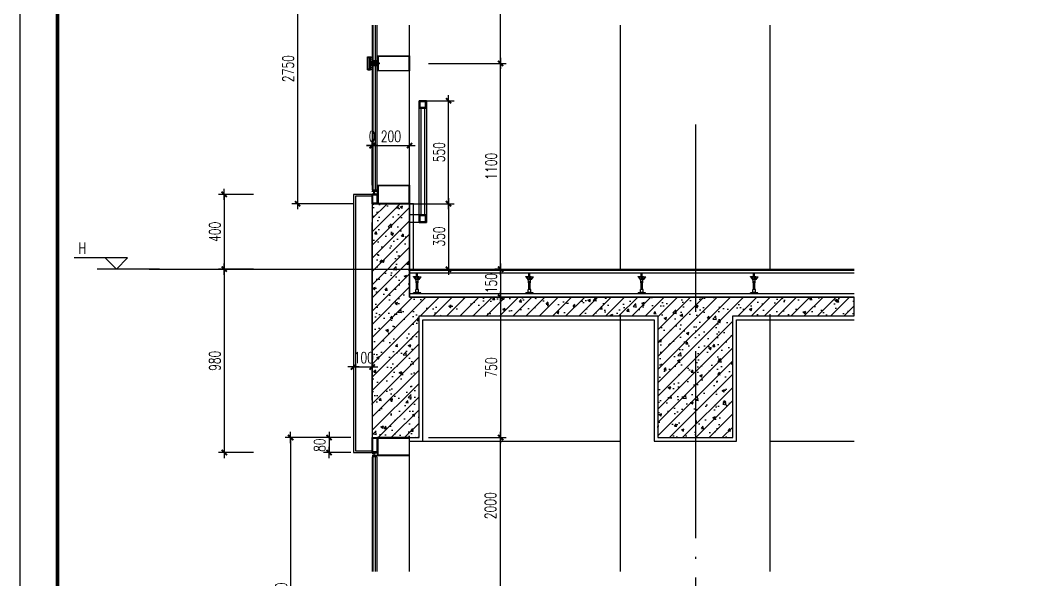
# Model space of a CAD drawing. Extents: x 1980812 to 2578970, y -669191 to 284498.
# Drawn here: x 2357116 to 2362462, y -397766 to -394773 of the extents above; entities that cross this region are included whole.
import ezdxf
from ezdxf.enums import TextEntityAlignment as Align

# ---------------------------------------------------------------- set-up
doc = ezdxf.new("R2010")
doc.units = 0
doc.header["$LTSCALE"] = 1000
doc.header["$MEASUREMENT"] = 0
for name, pattern in [('CENTER', [2, 1.25, -0.25, 0.25, -0.25]), ('DOTE', [2.42, 2, -0.2, 0.02, -0.2]), ('HIDDEN', [0.375, 0.25, -0.125]), ('HIDDEN2', [0.1875, 0.125, -0.0625])]:
    doc.linetypes.add(name, pattern=pattern)
for name, color, linetype in [('A-SECT-MBND-FINE', 252, 'Continuous'), ('A-SECT-MCUT', 1, 'Continuous'), ('A-SECT-MCUT-FINE', 137, 'Continuous'), ('DIM_ELEV', 3, 'Continuous'), ('dote', 1, 'DOTE'), ('SF', 1, 'Continuous'), ('TEXT', 7, 'Continuous'), ('TK', 1, 'Continuous'), ('WALL', 4, 'Continuous'), ('WINDOW', 2, 'Continuous'), ('可见看线', 63, 'Continuous'), ('建筑辅助线', 231, 'Continuous'), ('柱墙填充', 181, 'Continuous'), ('栏杆', 143, 'Continuous'), ('详细标注', 231, 'Continuous'), ('铝板', 31, 'Continuous'), ('面层', 31, 'Continuous')]:
    doc.layers.add(name, color=color, linetype=linetype)
doc.styles.add('DIM_FONT', font='SIMPLEX', dxfattribs={"width": 0.7, "bigfont": 'GBCBIG'})
doc.styles.add('FSJ-SHX', font='txtw.shx', dxfattribs={"width": 0.75, "bigfont": 'hztxtw.shx'})
doc.styles.add('ROMANS', font='simplex_.ttf', dxfattribs={"width": 0.8, "height": 500})
doc.dimstyles.new('DIMN20', dxfattribs={"dimscale": 0.2, "dimtxt": 300, "dimasz": 1, "dimexe": 150, "dimexo": 0, "dimgap": 100, "dimtad": 1, "dimdec": 0, "dimzin": 0, "dimdsep": 46, "dimtxsty": 'DIM_FONT', "dimblk1": '_DIMX', "dimblk2": '_DIMX', "dimsah": 1, "dimcen": 0.09, "dimclrd": 256, "dimclre": 256, "dimclrt": 7, "dimadec": 0, "dimazin": 0, "dimtfac": 1, "dimtdec": 0, "dimtix": 1, "dimtmove": 2, "dimatfit": 3, "dimldrblk": '_DIMX', "dimfxl": 150, "dimtolj": 1, "dimtzin": 0, "dimarcsym": 0})

# ---------------------------------------------------------------- blocks, each defined once
blk = doc.blocks.new('_DIMX')
blk.add_line((-150, 0), (150, 0))
at = {"const_width": 50}
blk.add_lwpolyline([(-70, -70), (70, 70)], dxfattribs=at)
blk = doc.blocks.new('*D2539')
at = {"layer": 'Defpoints', "color": 0, "transparency": 16777216}
for p in [(2359296.9, -397004.7, 0), (2359682.7, -397004.7), (2359296.9, -397948.7)]:
    blk.add_point(p, dxfattribs=at)
at = {"layer": '详细标注', "lineweight": -2, "transparency": 16777216}
for p, q in [((2359296.9, -397004.7), (2359712.7, -397004.7)), ((2359682.7, -397948.5), (2359682.7, -397004.9)), ((2359296.9, -397948.7), (2359712.7, -397948.7))]:
    blk.add_line(p, q, dxfattribs=at)
at = {"layer": '详细标注', "lineweight": -2, "transparency": 16777216, "xscale": 0.2, "yscale": 0.2, "zscale": 0.2}
for p, rotation in [((2359682.7, -397004.7), 90), ((2359682.7, -397948.7), 270)]:
    blk.add_blockref('_DIMX', p, dxfattribs=dict(at, rotation=rotation))
at = {"layer": '详细标注', "color": 7, "transparency": 16777216, "insert": (2359628.5, -397368.9), "char_height": 60, "attachment_point": 5, "rotation": 90, "style": 'DIM_FONT'}
blk.add_mtext('\\A1;2000', dxfattribs=at)
blk = doc.blocks.new('M5x45_Pan')
at = {"color": 8, "linetype": 'HIDDEN'}
for p, q in [((0, 1.9), (45, 1.9)), ((44.4, -2.5), (44.4, 2.5)), ((0, -1.9), (45, -1.9))]:
    blk.add_line(p, q, dxfattribs=at)
at = {"color": 0, "linetype": 'ByBlock'}
blk.add_lwpolyline([(-1.4, -4.8), (0, -4.8), (0, 4.7), (-1.4, 4.7, 0.228537), (-2.2, 4.4, 0.349288), (-2.2, -4.4, 0.228537)], format="xyb", close=True, dxfattribs=at)
at = {"color": 8, "linetype": 'HIDDEN2'}
blk.add_lwpolyline([(-3.7, 0.7), (-1.8, 0.7), (-1.8, -0.8), (-3.7, -0.8)], dxfattribs=at)
at = {"color": 8, "linetype": 'ByBlock'}
blk.add_lwpolyline([(0, 2.5), (44.4, 2.5), (45, 1.9), (45, -1.9), (44.4, -2.5), (0, -2.5)], dxfattribs=at)
at = {"layer": 'TEXT', "color": 8, "linetype": 'CENTER'}
blk.add_line((48, 0), (-6.7, 0), dxfattribs=at)
at = {"layer": 'Defpoints', "color": 8, "style": 'ROMANS', "width": 0.8}
blk.add_text('M5x45', height=1, rotation=90, dxfattribs=at).set_placement((-1, 0), align=Align.MIDDLE)
blk = doc.blocks.new('*D2500')
at = {"layer": 'Defpoints', "color": 0, "transparency": 16777216}
for p in [(2359296.9, -396254.7), (2359296.9, -397004.7, 0), (2359682.7, -397004.7)]:
    blk.add_point(p, dxfattribs=at)
at = {"layer": '详细标注', "lineweight": -2, "transparency": 16777216}
for p, q in [((2359296.9, -396254.7), (2359712.7, -396254.7)), ((2359682.7, -396254.9), (2359682.7, -397004.5)), ((2359296.9, -397004.7), (2359712.7, -397004.7))]:
    blk.add_line(p, q, dxfattribs=at)
at = {"layer": '详细标注', "lineweight": -2, "transparency": 16777216, "xscale": 0.2, "yscale": 0.2, "zscale": 0.2}
for p, rotation in [((2359682.7, -396254.7), 90), ((2359682.7, -397004.7), 270)]:
    blk.add_blockref('_DIMX', p, dxfattribs=dict(at, rotation=rotation))
at = {"layer": '详细标注', "color": 7, "transparency": 16777216, "insert": (2359632.7, -396629.7), "char_height": 60, "attachment_point": 5, "rotation": 90, "style": 'DIM_FONT'}
blk.add_mtext('\\A1;750', dxfattribs=at)
blk = doc.blocks.new('A$C573D0ACE')
at = {"layer": '建筑辅助线'}
for p, q in [((-20, 105), (-20, 110)), ((-40, 89), (-40, 90)), ((-29, 89), (-40, 89)), ((-40, 89), (-29, 75.7)), ((-11, 89), (-29, 89)), ((-29, 88), (-29, 89)), ((-11, 88), (-29, 88)), ((-29, 75.7), (-26.4, 72.5)), ((-25.8, 65), (-27.8, 88)), ((-14.2, 65), (-25.8, 65)), ((-25.8, 57.5), (-25.8, 65)), ((-14.2, 57.5), (-25.8, 57.5)), ((-23.8, 21), (-23.8, 57.5)), ((-22.5, 90), (-22.5, 105)), ((-17.5, 105), (-22.5, 105)), ((-22.4, 57.5), (-22.4, 65)), ((-20.5, 72.5), (-20.5, 88)), ((-19.5, 72.5), (-20.5, 72.5)), ((-19.5, 72.5), (-19.5, 88)), ((-17.6, 57.5), (-17.6, 65)), ((-17.5, 90), (-17.5, 105)), ((-16.2, 21), (-16.2, 57.5)), ((-14.2, 65), (-12.2, 88)), ((-14.2, 57.5), (-14.2, 65)), ((-11, 75.7), (-13.6, 72.5)), ((-11, 88), (-11, 89)), ((-11, 89), (0, 89)), ((0, 89), (-11, 75.7)), ((0, 89), (0, 90)), ((-27.5, 6), (-40, 3)), ((-40, 0), (-40, 3)), ((0, 3), (-40, 3)), ((-27.5, 6), (-27.5, 21)), ((-12.5, 21), (-27.5, 21)), ((-12.5, 6), (-27.5, 6)), ((-16.2, 25), (-23.8, 26)), ((-16.2, 24), (-23.8, 25)), ((-16.2, 23), (-23.8, 24)), ((-16.2, 22), (-23.8, 23)), ((-16.2, 21), (-23.8, 22)), ((-12.5, 6), (-12.5, 21)), ((0, 3), (-12.5, 6)), ((0, 0), (0, 3))]:
    blk.add_line(p, q, dxfattribs=at)
blk = doc.blocks.new('*D2501')
at = {"layer": 'Defpoints', "color": 0, "transparency": 16777216}
for p in [(2359296.9, -395004.7), (2359682.7, -395004.7), (2359296.9, -396104.7)]:
    blk.add_point(p, dxfattribs=at)
at = {"layer": '详细标注', "lineweight": -2, "transparency": 16777216}
for p, q in [((2359296.9, -395004.7), (2359712.7, -395004.7)), ((2359682.7, -396104.5), (2359682.7, -395004.9)), ((2359296.9, -396104.7), (2359712.7, -396104.7))]:
    blk.add_line(p, q, dxfattribs=at)
at = {"layer": '详细标注', "lineweight": -2, "transparency": 16777216, "xscale": 0.2, "yscale": 0.2, "zscale": 0.2}
for p, rotation in [((2359682.7, -395004.7), 90), ((2359682.7, -396104.7), 270)]:
    blk.add_blockref('_DIMX', p, dxfattribs=dict(at, rotation=rotation))
at = {"layer": '详细标注', "color": 7, "transparency": 16777216, "insert": (2359632.7, -395554.7), "char_height": 60, "attachment_point": 5, "rotation": 90, "style": 'DIM_FONT'}
blk.add_mtext('\\A1;1100', dxfattribs=at)
blk = doc.blocks.new('*D2502')
at = {"layer": 'Defpoints', "color": 0, "transparency": 16777216}
for p in [(2359197, -395444.5), (2358997, -395656, 0), (2359197, -395656, 0)]:
    blk.add_point(p, dxfattribs=at)
at = {"layer": '详细标注', "lineweight": -2, "transparency": 16777216}
for p, q in [((2358997, -395656), (2358997, -395414.5)), ((2358997.2, -395444.5), (2359196.8, -395444.5)), ((2359197, -395656), (2359197, -395414.5))]:
    blk.add_line(p, q, dxfattribs=at)
at = {"layer": '详细标注', "lineweight": -2, "transparency": 16777216, "xscale": 0.2, "yscale": 0.2, "zscale": 0.2, "rotation": 180}
blk.add_blockref('_DIMX', (2358997, -395444.5), dxfattribs=at)
at = {"layer": '详细标注', "lineweight": -2, "transparency": 16777216, "xscale": 0.2, "yscale": 0.2, "zscale": 0.2}
blk.add_blockref('_DIMX', (2359197, -395444.5), dxfattribs=at)
at = {"layer": '详细标注', "color": 7, "transparency": 16777216, "insert": (2359097, -395394.5), "char_height": 60, "attachment_point": 5, "style": 'DIM_FONT'}
blk.add_mtext('\\A1;200', dxfattribs=at)
blk = doc.blocks.new('*D2723')
at = {"layer": 'Defpoints', "color": 0, "transparency": 16777216}
for p in [(2359197, -395754.7, 0), (2359197, -396104.7, 0), (2359404.5, -396104.7)]:
    blk.add_point(p, dxfattribs=at)
at = {"layer": '详细标注', "lineweight": -2, "transparency": 16777216}
for p, q in [((2359197, -395754.7), (2359434.5, -395754.7)), ((2359404.5, -395754.9), (2359404.5, -396104.5)), ((2359197, -396104.7), (2359434.5, -396104.7))]:
    blk.add_line(p, q, dxfattribs=at)
at = {"layer": '详细标注', "lineweight": -2, "transparency": 16777216, "xscale": 0.2, "yscale": 0.2, "zscale": 0.2}
for p, rotation in [((2359404.5, -395754.7), 90), ((2359404.5, -396104.7), 270)]:
    blk.add_blockref('_DIMX', p, dxfattribs=dict(at, rotation=rotation))
at = {"layer": '详细标注', "color": 7, "transparency": 16777216, "insert": (2359354.5, -395929.7), "char_height": 60, "attachment_point": 5, "rotation": 90, "style": 'DIM_FONT'}
blk.add_mtext('\\A1;350', dxfattribs=at)
blk = doc.blocks.new('*D2503')
at = {"layer": 'Defpoints', "color": 0, "transparency": 16777216}
for p in [(2359682.7, -396104.3), (2359682.7, -396254.7), (2359682.7, -396254.7)]:
    blk.add_point(p, dxfattribs=at)
at = {"layer": '详细标注', "lineweight": -2, "transparency": 16777216}
for p, q in [((2359682.7, -396104.3), (2359652.7, -396104.3)), ((2359682.7, -396104.5), (2359682.7, -396254.5)), ((2359682.7, -396254.7), (2359652.7, -396254.7))]:
    blk.add_line(p, q, dxfattribs=at)
at = {"layer": '详细标注', "lineweight": -2, "transparency": 16777216, "xscale": 0.2, "yscale": 0.2, "zscale": 0.2}
for p, rotation in [((2359682.7, -396104.3), 90), ((2359682.7, -396254.7), 270)]:
    blk.add_blockref('_DIMX', p, dxfattribs=dict(at, rotation=rotation))
at = {"layer": '详细标注', "color": 7, "transparency": 16777216, "insert": (2359632.7, -396179.5), "char_height": 60, "attachment_point": 5, "rotation": 90, "style": 'DIM_FONT'}
blk.add_mtext('\\A1;150', dxfattribs=at)
blk = doc.blocks.new('*D2504')
at = {"layer": 'Defpoints', "color": 0, "transparency": 16777216}
for p in [(2358363.9, -395704.7), (2358206.7, -396104.7), (2358363.9, -396104.7)]:
    blk.add_point(p, dxfattribs=at)
at = {"layer": '详细标注', "lineweight": -2, "transparency": 16777216}
for p, q in [((2358363.9, -395704.7), (2358176.7, -395704.7)), ((2358206.7, -395704.9), (2358206.7, -396104.5)), ((2358363.9, -396104.7), (2358176.7, -396104.7))]:
    blk.add_line(p, q, dxfattribs=at)
at = {"layer": '详细标注', "lineweight": -2, "transparency": 16777216, "xscale": 0.2, "yscale": 0.2, "zscale": 0.2}
for p, rotation in [((2358206.7, -395704.7), 90), ((2358206.7, -396104.7), 270)]:
    blk.add_blockref('_DIMX', p, dxfattribs=dict(at, rotation=rotation))
at = {"layer": '详细标注', "color": 7, "transparency": 16777216, "insert": (2358156.7, -395904.7), "char_height": 60, "attachment_point": 5, "rotation": 90, "style": 'DIM_FONT'}
blk.add_mtext('\\A1;400', dxfattribs=at)
blk = doc.blocks.new('*D2505')
at = {"layer": 'Defpoints', "color": 0, "transparency": 16777216}
for p in [(2358363.9, -396104.7), (2358206.7, -397084.7), (2358363.9, -397084.7)]:
    blk.add_point(p, dxfattribs=at)
at = {"layer": '详细标注', "lineweight": -2, "transparency": 16777216}
for p, q in [((2358363.9, -396104.7), (2358176.7, -396104.7)), ((2358206.7, -396104.9), (2358206.7, -397084.5)), ((2358363.9, -397084.7), (2358176.7, -397084.7))]:
    blk.add_line(p, q, dxfattribs=at)
at = {"layer": '详细标注', "lineweight": -2, "transparency": 16777216, "xscale": 0.2, "yscale": 0.2, "zscale": 0.2}
for p, rotation in [((2358206.7, -396104.7), 90), ((2358206.7, -397084.7), 270)]:
    blk.add_blockref('_DIMX', p, dxfattribs=dict(at, rotation=rotation))
at = {"layer": '详细标注', "color": 7, "transparency": 16777216, "insert": (2358156.7, -396594.7), "char_height": 60, "attachment_point": 5, "rotation": 90, "style": 'DIM_FONT'}
blk.add_mtext('\\A1;980', dxfattribs=at)
blk = doc.blocks.new('*D2506')
at = {"layer": 'Defpoints', "color": 0, "transparency": 16777216}
for p in [(2358997, -395444.5), (2358997, -395656, 0), (2358997, -395656, 0)]:
    blk.add_point(p, dxfattribs=at)
at = {"layer": '详细标注', "lineweight": -2, "transparency": 16777216}
for p, q in [((2358996.8, -395444.5), (2358996.6, -395444.5)), ((2358997, -395656), (2358997, -395414.5)), ((2358997, -395656), (2358997, -395414.5)), ((2358997.2, -395444.5), (2358997.4, -395444.5))]:
    blk.add_line(p, q, dxfattribs=at)
at = {"layer": '详细标注', "lineweight": -2, "transparency": 16777216, "xscale": 0.2, "yscale": 0.2, "zscale": 0.2}
blk.add_blockref('_DIMX', (2358997, -395444.5), dxfattribs=at)
at = {"layer": '详细标注', "lineweight": -2, "transparency": 16777216, "xscale": 0.2, "yscale": 0.2, "zscale": 0.2, "rotation": 180}
blk.add_blockref('_DIMX', (2358997, -395444.5), dxfattribs=at)
at = {"layer": '详细标注', "color": 7, "transparency": 16777216, "insert": (2358997, -395394.5), "char_height": 60, "attachment_point": 5, "style": 'DIM_FONT'}
blk.add_mtext('\\A1;0', dxfattribs=at)
blk = doc.blocks.new('*D2520')
at = {"layer": 'Defpoints', "color": 0, "transparency": 16777216}
for p in [(2358859.1, -397004.7, 0), (2358561.4, -398698.7), (2358859.1, -398698.7, 0)]:
    blk.add_point(p, dxfattribs=at)
at = {"layer": '详细标注', "lineweight": -2, "transparency": 16777216}
for p, q in [((2358859.1, -397004.7), (2358531.4, -397004.7)), ((2358561.4, -397004.9), (2358561.4, -398698.5)), ((2358859.1, -398698.7), (2358531.4, -398698.7))]:
    blk.add_line(p, q, dxfattribs=at)
at = {"layer": '详细标注', "lineweight": -2, "transparency": 16777216, "xscale": 0.2, "yscale": 0.2, "zscale": 0.2}
for p, rotation in [((2358561.4, -397004.7), 90), ((2358561.4, -398698.7), 270)]:
    blk.add_blockref('_DIMX', p, dxfattribs=dict(at, rotation=rotation))
at = {"layer": '详细标注', "color": 7, "transparency": 16777216, "insert": (2358511.4, -397851.7), "char_height": 60, "attachment_point": 5, "rotation": 90, "style": 'DIM_FONT'}
blk.add_mtext('\\A1;2750', dxfattribs=at)
blk = doc.blocks.new('*D2462')
at = {"layer": 'Defpoints', "color": 0, "transparency": 16777216}
for p in [(2359296.9, -394310.8, 0), (2359682.7, -394310.8), (2359296.9, -395004.7)]:
    blk.add_point(p, dxfattribs=at)
at = {"layer": '详细标注', "lineweight": -2, "transparency": 16777216}
for p, q in [((2359296.9, -394310.8), (2359712.7, -394310.8)), ((2359682.7, -395004.5), (2359682.7, -394311)), ((2359296.9, -395004.7), (2359712.7, -395004.7))]:
    blk.add_line(p, q, dxfattribs=at)
at = {"layer": '详细标注', "lineweight": -2, "transparency": 16777216, "xscale": 0.2, "yscale": 0.2, "zscale": 0.2}
for p, rotation in [((2359682.7, -394310.8), 90), ((2359682.7, -395004.7), 270)]:
    blk.add_blockref('_DIMX', p, dxfattribs=dict(at, rotation=rotation))
at = {"layer": '详细标注', "color": 7, "transparency": 16777216, "insert": (2359632.7, -394657.8), "char_height": 60, "attachment_point": 5, "rotation": 90, "style": 'DIM_FONT'}
blk.add_mtext('\\A1;2000', dxfattribs=at)
blk = doc.blocks.new('A$C32E42E09')
at = {"layer": '栏杆', "color": 2}
for p, q in [((60, 763.5), (60, 193.5)), ((80, 763.5), (80, 193.5))]:
    blk.add_line(p, q, dxfattribs=at)
at = {"layer": '栏杆'}
for p, q in [((50, 193.5), (0, 193.5)), ((50, 153.5), (0, 153.5))]:
    blk.add_line(p, q, dxfattribs=at)
blk.add_lwpolyline([(50, 153.5), (50, 803.5), (90, 803.5), (90, 153.5)], dxfattribs=at)
at = {"layer": '栏杆', "color": 2}
for points in [[(50, 763.5), (90, 763.5), (90, 803.5), (50, 803.5)], [(55, 768.5), (85, 768.5), (85, 798.5), (55, 798.5)], [(50, 153.5), (90, 153.5), (90, 193.5), (50, 193.5)], [(55, 158.5), (85, 158.5), (85, 188.5), (55, 188.5)]]:
    blk.add_lwpolyline(points, close=True, dxfattribs=at)
blk = doc.blocks.new('*D2398')
at = {"layer": 'Defpoints', "color": 0, "transparency": 16777216}
for p in [(2359287, -395204.7, 0), (2359404.5, -395204.7), (2359287, -395754.7, 0)]:
    blk.add_point(p, dxfattribs=at)
at = {"layer": '详细标注', "lineweight": -2, "transparency": 16777216}
for p, q in [((2359287, -395204.7), (2359434.5, -395204.7)), ((2359404.5, -395754.5), (2359404.5, -395204.9)), ((2359287, -395754.7), (2359434.5, -395754.7))]:
    blk.add_line(p, q, dxfattribs=at)
at = {"layer": '详细标注', "lineweight": -2, "transparency": 16777216, "xscale": 0.2, "yscale": 0.2, "zscale": 0.2}
for p, rotation in [((2359404.5, -395204.7), 90), ((2359404.5, -395754.7), 270)]:
    blk.add_blockref('_DIMX', p, dxfattribs=dict(at, rotation=rotation))
at = {"layer": '详细标注', "color": 7, "transparency": 16777216, "insert": (2359354.5, -395479.7), "char_height": 60, "attachment_point": 5, "rotation": 90, "style": 'DIM_FONT'}
blk.add_mtext('\\A1;550', dxfattribs=at)
blk = doc.blocks.new('*D2587')
at = {"layer": 'Defpoints', "color": 0, "transparency": 16777216}
for p in [(2358896.2, -394310.8, 0), (2358598.4, -395754.7), (2358896.2, -395754.7, 0)]:
    blk.add_point(p, dxfattribs=at)
at = {"layer": '详细标注', "lineweight": -2, "transparency": 16777216}
for p, q in [((2358896.2, -394310.8), (2358568.4, -394310.8)), ((2358598.4, -394311), (2358598.4, -395754.5)), ((2358896.2, -395754.7), (2358568.4, -395754.7))]:
    blk.add_line(p, q, dxfattribs=at)
at = {"layer": '详细标注', "lineweight": -2, "transparency": 16777216, "xscale": 0.2, "yscale": 0.2, "zscale": 0.2}
for p, rotation in [((2358598.4, -394310.8), 90), ((2358598.4, -395754.7), 270)]:
    blk.add_blockref('_DIMX', p, dxfattribs=dict(at, rotation=rotation))
at = {"layer": '详细标注', "color": 7, "transparency": 16777216, "insert": (2358548.4, -395032.8), "char_height": 60, "attachment_point": 5, "rotation": 90, "style": 'DIM_FONT'}
blk.add_mtext('\\A1;2750', dxfattribs=at)
blk = doc.blocks.new('*D2647')
at = {"layer": 'Defpoints', "color": 0, "transparency": 16777216}
for p in [(2358897, -396494.7, 0), (2358997, -396494.7, 0), (2358997, -396627.5, 0)]:
    blk.add_point(p, dxfattribs=at)
at = {"layer": '详细标注', "lineweight": -2, "transparency": 16777216}
for p, q in [((2358897, -396494.7, 0), (2358897, -396657.5, 0)), ((2358997, -396494.7, 0), (2358997, -396657.5, 0)), ((2358897.2, -396627.5, 0), (2358996.8, -396627.5, 0))]:
    blk.add_line(p, q, dxfattribs=at)
at = {"layer": '详细标注', "lineweight": -2, "transparency": 16777216, "xscale": 0.2, "yscale": 0.2, "zscale": 0.2, "rotation": 180}
blk.add_blockref('_DIMX', (2358897, -396627.5, 0), dxfattribs=at)
at = {"layer": '详细标注', "lineweight": -2, "transparency": 16777216, "xscale": 0.2, "yscale": 0.2, "zscale": 0.2}
blk.add_blockref('_DIMX', (2358997, -396627.5, 0), dxfattribs=at)
at = {"layer": '详细标注', "color": 7, "transparency": 16777216, "insert": (2358952.5, -396577.5, 0), "char_height": 60, "attachment_point": 5, "style": 'DIM_FONT'}
blk.add_mtext('\\A1;100', dxfattribs=at)
blk = doc.blocks.new('*D2214')
at = {"layer": 'Defpoints', "color": 0, "transparency": 16777216}
for p in [(2358882.4, -397004.7, 0), (2358766.5, -397084.7, 0), (2358882.4, -397084.7, 0)]:
    blk.add_point(p, dxfattribs=at)
at = {"layer": '详细标注', "lineweight": -2, "transparency": 16777216}
for p, q in [((2358882.4, -397004.7, 0), (2358736.5, -397004.7, 0)), ((2358766.5, -397004.5, 0), (2358766.5, -397004.3, 0)), ((2358766.5, -397004.7, 0), (2358766.5, -397084.7, 0)), ((2358882.4, -397084.7, 0), (2358736.5, -397084.7, 0)), ((2358766.5, -397084.9, 0), (2358766.5, -397085.1, 0))]:
    blk.add_line(p, q, dxfattribs=at)
at = {"layer": '详细标注', "lineweight": -2, "transparency": 16777216, "xscale": 0.2, "yscale": 0.2, "zscale": 0.2}
for p, rotation in [((2358766.5, -397004.7, 0), 270), ((2358766.5, -397084.7, 0), 90)]:
    blk.add_blockref('_DIMX', p, dxfattribs=dict(at, rotation=rotation))
at = {"layer": '详细标注', "color": 7, "transparency": 16777216, "insert": (2358716.5, -397044.7, 0), "char_height": 60, "attachment_point": 5, "rotation": 90, "style": 'DIM_FONT'}
blk.add_mtext('\\A1;80', dxfattribs=at)

msp = doc.modelspace()

# ---------------------------------------------------------------- hatches: boundary and pattern name
at = {"layer": '柱墙填充'}
h = msp.add_hatch(dxfattribs=at)
h.set_pattern_fill('钢筋混凝土', color=256, scale=20)
h.set_pattern_definition([(45, (-545858.3, 536708.43), (-35.3553391, 35.3553391), []), (50, (-545858.3, 536708.43), (143.4520365, -12.550427), [15, -165]), (355, (-545858.3, 536708.43), (-27.750267, 150.438427), [12, -132]), (100.4514, (-545846.35, 536707.38), (115.7018763, 137.8879084), [12.748038, -140.2284224]), (46.1842, (-545858.3, 536748.43), (213.44821, -33.103803), [22.5, -247.5]), (96.6356, (-545840.51, 536745.67), (186.932541, 194.823574), [19.122058, -210.3426]), (351.1842, (-545858.3, 536748.43), (186.932389, 194.82372), [18, -198]), (21, (-545838.3, 536738.43), (119.3814104, -80.523778), [15, -165]), (326, (-545838.3, 536738.43), (48.6630664, 145.030009), [12, -132]), (71.4514, (-545828.35, 536731.72), (168.044526, 64.5060993), [12.748038, -140.2284224]), (37.5, (-545858.3, 536708.43), (2.4319711, 66.5787708), [0, -130.4, 0, -134, 0, -132.5]), (7.5, (-545858.3, 536708.43), (52.6139075, 78.8823424), [0, -76.4, 0, -127.4, 0, -50.5]), (327.5, (-545902.9, 536708.43), (106.7644872, -4.5109743), [0, -50, 0, -156, 0, -207]), (317.5, (-545922.9, 536708.43), (116.637234, 20.0209965), [0, -65, 0, -103.6, 0, -147])])
h.paths.add_polyline_path([(2358997, -395754.7), (2358997, -395854.7), (2358997, -395854.7), (2358997, -396804.7), (2358997, -396804.7), (2358997, -397004.7), (2359247, -397004.7), (2359247, -396354.7), (2360523, -396354.7), (2360523, -397004.7), (2360923, -397004.7), (2360923, -396354.7), (2361570.4, -396354.7), (2361570.4, -396254.7), (2359197, -396254.7), (2359197, -395754.7)])

# ---------------------------------------------------------------- linework, layer by layer
at = {"layer": 'A-SECT-MBND-FINE'}
msp.add_line((2360523, -397004.7, 0), (2360923, -397004.7, 0), dxfattribs=at)
at = {"layer": 'A-SECT-MCUT', "elevation": 0}
for points in [[(2358991.5, -395039.7), (2358972, -395039.7), (2358972, -394969.7), (2358991.5, -394969.7, -0.414214), (2358992, -394970.2), (2358992, -394970.5, -0.351524), (2358991.6, -394971), (2358987.8, -394971.9, -0.256425), (2358987.3, -394971.7), (2358986.6, -394971.1, 0.198912), (2358986.3, -394970.9), (2358980.5, -394970.9, 0.414214), (2358980, -394971.4), (2358980, -394974.4, -0.414214), (2358979.5, -394974.9), (2358979, -394974.9, -0.414214), (2358978.5, -394974.4), (2358978.5, -394971.4, 0.414214), (2358978, -394970.9), (2358974, -394970.9, 0.414214), (2358973.5, -394971.4), (2358973.5, -395038, 0.414214), (2358974, -395038.5), (2358978, -395038.5, 0.414214), (2358978.5, -395038), (2358978.5, -395035, -0.414214), (2358979, -395034.5), (2358979.5, -395034.5, -0.414214), (2358980, -395035), (2358980, -395038, 0.414214), (2358980.5, -395038.5), (2358986.3, -395038.5, 0.198912), (2358986.6, -395038.4), (2358987.3, -395037.7, -0.256425), (2358987.8, -395037.6), (2358991.6, -395038.4, -0.351524), (2358992, -395038.9), (2358992, -395039.2, -0.414214)], [(2358992, -394993.7, -0.414214), (2358991.5, -394994.2), (2358990.5, -394994.2, 0.414214), (2358990, -394994.7), (2358990, -395014.7, 0.414214), (2358990.5, -395015.2), (2358991.5, -395015.2, -0.414214), (2358992, -395015.7), (2358992, -395016.7, -0.414214), (2358991.5, -395017.2), (2358987.5, -395017.2), (2358987.5, -395025, 0.414214), (2358988, -395025.5), (2358991.5, -395025.5, -0.414214), (2358992, -395026), (2358992, -395028.5, -0.414214), (2358991.5, -395029), (2358991, -395029, -0.414214), (2358990.5, -395028.5), (2358990.5, -395028, 0.414214), (2358990, -395027.5), (2358988, -395027.5, 0.414214), (2358987.5, -395028), (2358987.5, -395035, 0.414214), (2358988, -395035.5), (2358990, -395035.5, 0.414214), (2358990.5, -395035), (2358990.5, -395034.5, -0.414214), (2358991, -395034), (2358991.5, -395034, -0.414214), (2358992, -395034.5), (2358992, -395037.7, -0.479811), (2358991.4, -395038.2), (2358987.7, -395037.4, 0.256425), (2358987.2, -395037.5), (2358986.6, -395038.2, -0.198912), (2358986.2, -395038.3), (2358983.3, -395038.3, -0.10157), (2358983.1, -395038.3), (2358980.6, -395037.2, -0.300021), (2358980.3, -395036.8), (2358980.3, -395036, -0.414214), (2358980.8, -395035.5), (2358984.5, -395035.5, 0.414214), (2358985, -395035), (2358985, -395028.2), (2358985, -394981.2), (2358985, -394974.5, 0.414214), (2358984.5, -394974), (2358980.8, -394974, -0.414214), (2358980.3, -394973.5), (2358980.3, -394972.7, -0.300021), (2358980.6, -394972.2), (2358983.1, -394971.2, -0.10157), (2358983.3, -394971.1), (2358986.2, -394971.1, -0.198912), (2358986.6, -394971.3), (2358987.2, -394972, 0.256425), (2358987.7, -394972.1), (2358991.4, -394971.3, -0.479811), (2358992, -394971.8), (2358992, -394975, -0.414214), (2358991.5, -394975.5), (2358991, -394975.5, -0.414214), (2358990.5, -394975), (2358990.5, -394974.5, 0.414214), (2358990, -394974), (2358988, -394974, 0.414214), (2358987.5, -394974.5), (2358987.5, -394981.5, 0.414214), (2358988, -394982), (2358990, -394982, 0.414214), (2358990.5, -394981.5), (2358990.5, -394981, -0.414214), (2358991, -394980.5), (2358991.5, -394980.5, -0.414214), (2358992, -394981), (2358992, -394983.5, -0.414214), (2358991.5, -394984), (2358988, -394984, 0.414214), (2358987.5, -394984.5), (2358987.5, -394992.2), (2358991.5, -394992.2, -0.414214), (2358992, -394992.7)]]:
    msp.add_lwpolyline(points, format="xyb", close=True, dxfattribs=at)
for points in [[(2359197, -395004.7), (2359197, -395044.7), (2359061.4, -395044.7), (2359025, -395044.7), (2359025, -395012.5), (2359008.3, -395012.5), (2359008.3, -395011.6), (2359011.8, -395010.8), (2359012.3, -395011.3), (2359025, -395011.3), (2359025, -395004.7), (2359025, -394998.2), (2359012.3, -394998.2), (2359011.8, -394998.7), (2359008.3, -394997.9), (2359008.3, -394997), (2359025, -394997), (2359025, -394964.7), (2359061.4, -394964.7), (2359197, -394964.7)], [(2359028, -395042.2), (2359194, -395042.2), (2359194, -395004.7), (2359194, -394967.2), (2359028, -394967.2)], [(2359007.7, -395010.1), (2359011.5, -395009.7), (2359012.4, -395010.9), (2359011.8, -395011.3), (2359011.3, -395010.8), (2359007.7, -395011.6), (2359007.7, -395012.5), (2358996.5, -395012.5), (2358996.5, -395011), (2359006.5, -395011), (2359006.5, -394998.5), (2358996.5, -394998.5), (2358996.5, -394997), (2359007.7, -394997), (2359007.7, -394997.9), (2359011.3, -394998.7), (2359011.8, -394998.2), (2359012.4, -394998.6), (2359011.5, -394999.7), (2359007.7, -394999.4)], [(2359197, -395696), (2359197, -395754.7), (2359061.4, -395754.7), (2359025, -395754.7), (2359025, -395703.7), (2359008.3, -395703.7), (2359008.3, -395702.8), (2359011.8, -395702), (2359012.3, -395702.5), (2359025, -395702.5), (2359025, -395696), (2359025, -395689.4), (2359012.3, -395689.4), (2359011.8, -395690), (2359008.3, -395689.1), (2359008.3, -395688.2), (2359025, -395688.2), (2359025, -395656), (2359061.4, -395656), (2359197, -395656)], [(2359028, -395752.2), (2359194, -395752.2), (2359194, -395696), (2359194, -395658.5), (2359028, -395658.5)], [(2359007.7, -395701.3), (2359011.5, -395701), (2359012.4, -395702.1), (2359011.8, -395702.5), (2359011.3, -395702), (2359007.7, -395702.9), (2359007.7, -395703.7), (2358996.5, -395703.7), (2358996.5, -395702.2), (2359006.5, -395702.2), (2359006.5, -395689.7), (2358996.5, -395689.7), (2358996.5, -395688.2), (2359007.7, -395688.2), (2359007.7, -395689.1), (2359011.3, -395690), (2359011.8, -395689.4), (2359012.4, -395689.9), (2359011.5, -395691), (2359007.7, -395690.6)], [(2358997, -395704.7), (2359024, -395704.7), (2359024, -395754.7), (2358997, -395754.7)], [(2359000, -395707.7), (2359021, -395707.7), (2359021, -395751.7), (2359000, -395751.7)], [(2358997, -397004.7), (2359024, -397004.7), (2359024, -397084.7), (2358997, -397084.7)], [(2359000, -397007.7), (2359021, -397007.7), (2359021, -397081.7), (2359000, -397081.7)], [(2359197, -397093.5), (2359197, -397004.7), (2359061.4, -397004.7), (2359025, -397004.7), (2359025, -397085.7), (2359008.3, -397085.7), (2359008.3, -397086.6), (2359011.8, -397087.5), (2359012.3, -397086.9), (2359025, -397086.9), (2359025, -397093.5), (2359025, -397100), (2359012.3, -397100), (2359011.8, -397099.5), (2359008.3, -397100.3), (2359008.3, -397101.2), (2359025, -397101.2), (2359025, -397101.2), (2359061.4, -397101.2), (2359197, -397101.2)], [(2359028, -397007.2), (2359194, -397007.2), (2359194, -397093.5), (2359194, -397098.7), (2359028, -397098.7)], [(2359007.7, -397088.1), (2359011.5, -397088.5), (2359012.4, -397087.4), (2359011.8, -397086.9), (2359011.3, -397087.5), (2359007.7, -397086.6), (2359007.7, -397085.7), (2358996.5, -397085.7), (2358996.5, -397087.2), (2359006.5, -397087.2), (2359006.5, -397099.7), (2358996.5, -397099.7), (2358996.5, -397101.2), (2359007.7, -397101.2), (2359007.7, -397100.4), (2359011.3, -397099.5), (2359011.8, -397100), (2359012.4, -397099.6), (2359011.5, -397098.5), (2359007.7, -397098.8)]]:
    msp.add_lwpolyline(points, close=True, dxfattribs=at)
at = {"layer": 'A-SECT-MCUT-FINE'}
for p, q in [((2359197, -395754.7, 0), (2359197, -394799.9, 0)), ((2359016, -394991, 0), (2359002, -394991, 0)), ((2359016, -395018.4, 0), (2359002, -395018.4, 0)), ((2359016, -395682.3), (2359002, -395682.3)), ((2359016, -397107.2, 0), (2359002, -397107.2, 0)), ((2359197, -397719.9, 0), (2359197, -397101.2, 0)), ((2359197, -397674.5, 0), (2359197, -397101.2, 0))]:
    msp.add_line(p, q, dxfattribs=at)
for centre in [(2359014.8, -394994, 0), (2359014.8, -395015.5, 0), (2359014.8, -395685.3), (2359014.8, -397104.2, 0)]:
    msp.add_circle(centre, 2.98, dxfattribs=at)
for centre, start, end in [((2358998.2, -394993.6, 0), 320.5682, 27.9183), ((2358998.2, -395015.9, 0), 332.0817, 39.4318), ((2358998.2, -395684.8), 320.5682, 27.9183), ((2358998.2, -397104.7, 0), 332.0817, 39.4318)]:
    msp.add_arc(centre, 5.39, start, end, dxfattribs=at)
at = {"layer": 'DIM_ELEV'}
for p, q in [((2357690.9, -396044.9, 0), (2357405.8, -396044.9, 0)), ((2357630.9, -396104.9, 0), (2357570.9, -396044.9, 0)), ((2357630.9, -396104.9, 0), (2357690.9, -396044.9, 0)), ((2357860.8, -396104.7, 0), (2357528.1, -396104.7, 0))]:
    msp.add_line(p, q, dxfattribs=at)
at = {"layer": 'dote', "linetype": 'DOTE', "ltscale": 0.5}
msp.add_line((2360723, -395332.1, 0), (2360723, -400350.6, 0), dxfattribs=at)
at = {"layer": 'dote', "linetype": 'DOTE', "ltscale": 10}
msp.add_line((2357806.5, -396104.7, 0), (2361570.4, -396104.7, 0), dxfattribs=at)
at = {"layer": 'TK'}
msp.add_lwpolyline([(2368996, -391502), (2368996, -408322), (2357116, -408322), (2357116, -391502)], close=True, dxfattribs=at)
at = {"layer": 'TK', "const_width": 20}
msp.add_lwpolyline([(2357316, -408122), (2368796, -408122), (2368796, -392002), (2357316, -392002)], close=True, dxfattribs=at)
at = {"layer": 'WALL'}
for p, q in [((2358997, -395754.7, 0), (2359197, -395754.7, 0)), ((2359197, -395754.7, 0), (2359197, -396254.7, 0)), ((2358997, -396804.7, 0), (2358997, -395854.7, 0)), ((2359197, -396254.7, 0), (2361570.4, -396254.7, 0)), ((2359247, -397004.7, 0), (2359247, -396354.7, 0)), ((2359247, -396354.7, 0), (2360523, -396354.7, 0)), ((2360923, -396354.7, 0), (2361570.4, -396354.7, 0))]:
    msp.add_line(p, q, dxfattribs=at)
at = {"layer": 'WALL', "elevation": 0}
msp.add_lwpolyline([(2358997, -395754.7), (2358997, -395854.7), (2358997, -395854.7), (2358997, -396804.7), (2358997, -396804.7), (2358997, -397004.7), (2359247, -397004.7), (2359247, -396354.7), (2360523, -396354.7), (2360523, -397004.7), (2360923, -397004.7), (2360923, -396354.7), (2361570.4, -396354.7), (2361570.4, -396254.7), (2359197, -396254.7), (2359197, -395754.7)], close=True, dxfattribs=at)
msp.add_lwpolyline([(2360523, -396354.7), (2360523, -397004.7), (2360923, -397004.7), (2360923, -396354.7)], dxfattribs=at)
at = {"layer": 'WINDOW'}
for p, q in [((2358997, -394799.9, 0), (2358997, -394990, 0)), ((2359003, -394990, 0), (2359003, -394799.9, 0)), ((2359015, -394990, 0), (2359015, -394799.9, 0)), ((2359021, -394799.9, 0), (2359021, -394990, 0)), ((2358997, -394990, 0), (2358998, -394991, 0)), ((2358997, -395019.4, 0), (2358998, -395018.4, 0)), ((2358997, -395019.4, 0), (2358997, -395681.3, 0)), ((2358998, -394991, 0), (2359002, -394991, 0)), ((2358998, -395018.4, 0), (2359002, -395018.4, 0)), ((2359002, -394991, 0), (2359003, -394990, 0)), ((2359002, -395018.4, 0), (2359003, -395019.4, 0)), ((2359003, -395681.3, 0), (2359003, -395019.4, 0)), ((2359016, -394991, 0), (2359015, -394990, 0)), ((2359016, -395018.4, 0), (2359015, -395019.4, 0)), ((2359015, -395681.3, 0), (2359015, -395019.4, 0)), ((2359020, -394991, 0), (2359016, -394991, 0)), ((2359020, -395018.4, 0), (2359016, -395018.4, 0)), ((2359021, -394990, 0), (2359020, -394991, 0)), ((2359021, -395019.4, 0), (2359020, -395018.4, 0)), ((2359021, -395019.4, 0), (2359021, -395681.3, 0)), ((2358997, -395681.3), (2358998, -395682.3)), ((2358998, -395682.3), (2359002, -395682.3)), ((2359002, -395682.3), (2359003, -395681.3)), ((2359016, -395682.3), (2359015, -395681.3)), ((2359020, -395682.3), (2359016, -395682.3)), ((2359021, -395681.3), (2359020, -395682.3)), ((2358997, -397108.2, 0), (2358998, -397107.2, 0)), ((2358997, -397108.2, 0), (2358997, -397719.9, 0)), ((2358998, -397107.2, 0), (2359002, -397107.2, 0)), ((2359002, -397107.2, 0), (2359003, -397108.2, 0)), ((2359003, -397719.9, 0), (2359003, -397107.2, 0)), ((2359016, -397107.2, 0), (2359015, -397108.2, 0)), ((2359015, -397719.9, 0), (2359015, -397108.2, 0)), ((2359020, -397107.2, 0), (2359016, -397107.2, 0)), ((2359021, -397108.2, 0), (2359020, -397107.2, 0)), ((2359021, -397108.2, 0), (2359021, -397719.9, 0))]:
    msp.add_line(p, q, dxfattribs=at)
at = {"layer": '可见看线'}
for p, q in [((2360323, -396104.7, 0), (2360323, -394799.9, 0)), ((2361123, -396104.7, 0), (2361123, -394799.9, 0)), ((2360323, -397719.9, 0), (2360323, -396344.7, 0)), ((2361123, -397719.9, 0), (2361123, -396344.7, 0)), ((2359267, -397024.7, 0), (2360323, -397024.7, 0)), ((2361123, -397024.7, 0), (2361570.4, -397024.7, 0))]:
    msp.add_line(p, q, dxfattribs=at)
at = {"layer": '铝板', "elevation": 0}
for points in [[(2358997, -395704.7), (2358897, -395704.7), (2358897, -395904.7), (2358897, -395904.7), (2358897, -397084.7), (2359025, -397084.7)], [(2358997, -395714.7), (2358907, -395714.7), (2358907, -395894.7), (2358907, -395894.7), (2358907, -397074.7), (2358997, -397074.7)]]:
    msp.add_lwpolyline(points, dxfattribs=at)
at = {"layer": '面层'}
for p, q in [((2359197, -396104.7, 0), (2361570.4, -396104.7, 0)), ((2359197, -396109.7, 0), (2361570.4, -396109.7, 0)), ((2359197, -396124.7, 0), (2361570.4, -396124.7, 0)), ((2359197, -396234.7, 0), (2361570.4, -396234.7, 0))]:
    msp.add_line(p, q, dxfattribs=at)
at = {"layer": '面层', "elevation": 0}
for points in [[(2359217, -396104.7), (2359217, -395754.7), (2359197, -395754.7)], [(2359197, -397024.7), (2359267, -397024.7), (2359267, -396374.7), (2360503, -396374.7), (2360503, -397024.7), (2360943, -397024.7), (2360943, -396374.7), (2361570.4, -396374.7)]]:
    msp.add_lwpolyline(points, dxfattribs=at)

# ---------------------------------------------------------------- block references
at = {"layer": 'SF', "rotation": 0.0004018880973149244}
msp.add_blockref('M5x45_Pan', (2358990, -395004.7, 0), dxfattribs=at)
at = {"layer": '栏杆'}
msp.add_blockref('A$C32E42E09', (2359197, -396008.2, 0), dxfattribs=at)
at = {"layer": '面层'}
for p in [(2359256.8, -396234.7, 0), (2359856.8, -396234.7, 0), (2360456.8, -396234.7, 0), (2361056.8, -396234.7, 0)]:
    msp.add_blockref('A$C573D0ACE', p, dxfattribs=at)

# ---------------------------------------------------------------- texts
at = {"layer": 'TEXT', "style": 'FSJ-SHX', "width": 0.75}
msp.add_text('H', height=60, dxfattribs=at).set_placement((2357449.2, -395992.5, 0), align=Align.MIDDLE)

# ---------------------------------------------------------------- dimensions: what is measured, and where the dimension line sits
at = {"layer": '详细标注'}
for p1, p2, picture, middle in [((2358896.2, -394310.8, 0), (2358896.2, -395754.7, 0), '*D2587', (2358548.4, -395032.8, 0)), ((2358859.1, -397004.7, 0), (2358859.1, -398698.7, 0), '*D2520', (2358511.4, -397851.7, 0))]:
    dim = msp.add_aligned_dim(p1=p1, p2=p2, distance=-297.7, text='2750', dimstyle='DIMN20', dxfattribs=at)
    dim.commit()
    dim.dimension.update_dxf_attribs({"geometry": picture, "text_midpoint": middle})
dim = msp.add_linear_dim(base=(2359682.7, -394310.8, 0), p1=(2359296.9, -395004.7, 0), p2=(2359296.9, -394310.8, 0), angle=90, text='2000', dimstyle='DIMN20', dxfattribs=at)
dim.commit()
dim.dimension.update_dxf_attribs({"geometry": '*D2462', "text_midpoint": (2359632.7, -394657.8, 0)})
for base, p1, p2, picture, middle in [((2359682.7, -395004.7, 0), (2359296.9, -396104.7, 0), (2359296.9, -395004.7, 0), '*D2501', (2359632.7, -395554.7, 0)), ((2359404.5, -395204.7), (2359287, -395754.7, 0), (2359287, -395204.7, 0), '*D2398', (2359354.5, -395479.7)), ((2358206.7, -396104.7, 0), (2358363.9, -395704.7, 0), (2358363.9, -396104.7, 0), '*D2504', (2358156.7, -395904.7, 0)), ((2359404.5, -396104.7, 0), (2359197, -395754.7, 0), (2359197, -396104.7, 0), '*D2723', (2359354.5, -395929.7, 0)), ((2358206.7, -397084.7, 0), (2358363.9, -396104.7, 0), (2358363.9, -397084.7, 0), '*D2505', (2358156.7, -396594.7, 0)), ((2359682.7, -396254.7, 0), (2359682.7, -396104.3, 0), (2359682.7, -396254.7, 0), '*D2503', (2359632.7, -396179.5, 0)), ((2359682.7, -397004.7, 0), (2359296.9, -396254.7, 0), (2359296.9, -397004.7, 0), '*D2500', (2359632.7, -396629.7, 0))]:
    dim = msp.add_linear_dim(base=base, p1=p1, p2=p2, angle=90, dimstyle='DIMN20', dxfattribs=at)
    dim.commit()
    dim.dimension.update_dxf_attribs({"geometry": picture, "text_midpoint": middle})
for base, p1, p2, picture, middle in [((2359197, -395444.5, 0), (2358997, -395656), (2359197, -395656, 0), '*D2502', (2359097, -395394.5, 0)), ((2358997.0034804, -395444.4617356, 0.0167524), (2358997.0034804, -395655.98555), (2358997.0034804, -395655.98555), '*D2506', (2358997.0034804, -395394.4617356, 0.0167524))]:
    dim = msp.add_linear_dim(base=base, p1=p1, p2=p2, dimstyle='DIMN20', dxfattribs=at)
    dim.commit()
    dim.dimension.update_dxf_attribs({"geometry": picture, "text_midpoint": middle})
dim = msp.add_linear_dim(base=(2358997, -396627.5, 0), p1=(2358897, -396494.7, 0), p2=(2358997, -396494.7, 0), angle=0, dimstyle='DIMN20', dxfattribs=at)
dim.commit()
dim.dimension.update_dxf_attribs({"geometry": '*D2647', "text_midpoint": (2358952.5, -396577.5, 0), "dimtype": 161})
dim = msp.add_aligned_dim(p1=(2358882.4, -397004.7, 0), p2=(2358882.4, -397084.7, 0), distance=-115.9, dimstyle='DIMN20', dxfattribs=at)
dim.commit()
dim.dimension.update_dxf_attribs({"geometry": '*D2214', "text_midpoint": (2358716.5, -397044.7, 0)})
dim = msp.add_linear_dim(base=(2359682.7, -397004.7, 0), p1=(2359296.9, -397948.7, 0), p2=(2359296.9, -397004.7, 0), angle=90, text='2000', dimstyle='DIMN20', dxfattribs=at)
dim.commit()
dim.dimension.update_dxf_attribs({"geometry": '*D2539', "text_midpoint": (2359628.5, -397368.9, 0), "dimtype": 160})

doc.saveas('drawing.dxf')
